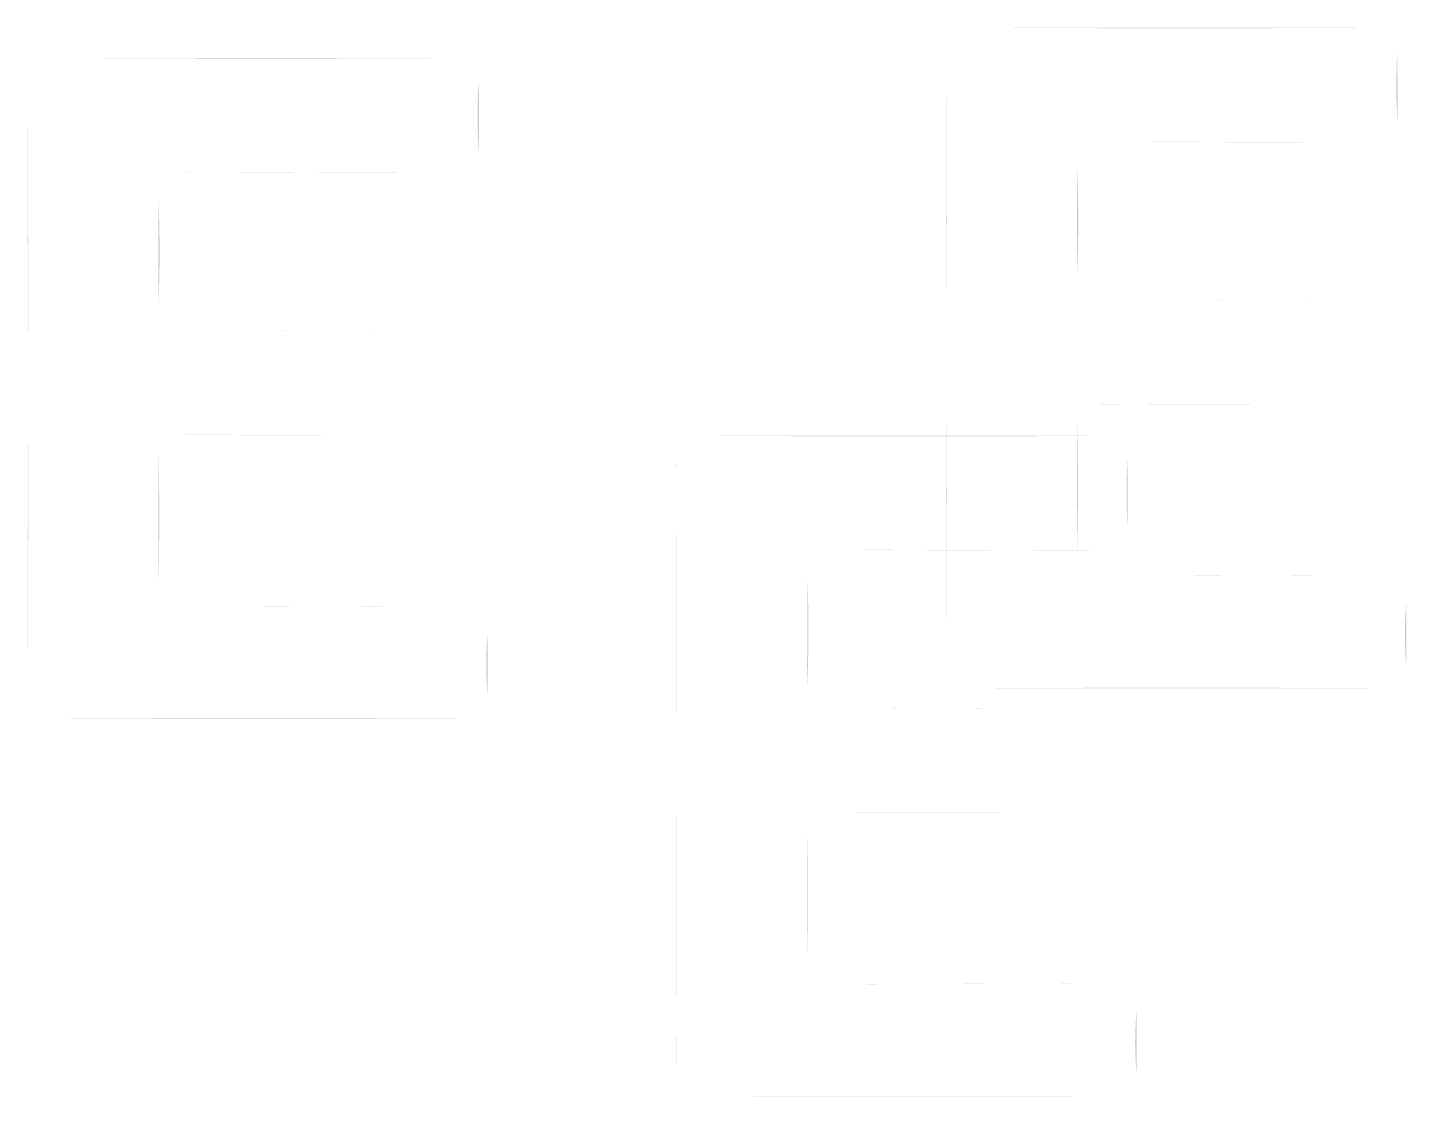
# Model space of a CAD drawing. Header units: inches. Extents: x 38 to 8673, y 1 to 7200.
# Drawn here: x 39.67 to 40.295, y 7199.865 to 7200.35 of the extents above; entities that cross this region are included whole.
import ezdxf

# ---------------------------------------------------------------- set-up
doc = ezdxf.new("R2010")
doc.units = ezdxf.units.IN
doc.header["$MEASUREMENT"] = 0
for name, color, linetype, true_color in [('PDF2_Layer 2', 7, 'Continuous', 0x221f1f), ('PDF3_Layer 2', 7, 'Continuous', 0x221f1f), ('PDF_Layer 2', 7, 'Continuous', 0x221f1f)]:
    doc.layers.add(name, color=color, linetype=linetype, true_color=true_color)

msp = doc.modelspace()

# ---------------------------------------------------------------- hatches: boundary and pattern name
at = {"layer": 'PDF2_Layer 2', "true_color": 0x47032b, "transparency": 33554559}
h = msp.add_hatch(color=238, dxfattribs=at)
h.paths.add_polyline_path([(40.08694, 7200.20034, 0.002263), (40.08675, 7200.33844)], flags=0)
h.paths.add_polyline_path([(40.09768, 7200.35012, 0.003118), (40.28142, 7200.35005)], flags=0)
h.paths.add_polyline_path([(40.2914, 7200.33999, 0.034399), (40.29143, 7200.30759)], flags=0)
h.paths.add_polyline_path([(40.15756, 7200.29844, 0.001853), (40.28124, 7200.29804)], flags=0)
h.paths.add_polyline_path([(40.14601, 7200.23727, 0.023497), (40.14606, 7200.28648)], flags=0)
h.paths.add_polyline_path([(40.262, 7200.22667, 0.000099), (40.15753, 7200.22629)], flags=0)
h.paths.add_polyline_path([(40.15506, 7200.17933, 0.004075), (40.23431, 7200.17922)], flags=0)
h.paths.add_polyline_path([(40.14606, 7200.11199, 0.013633), (40.14608, 7200.17083)], flags=0)
h.paths.add_polyline_path([(40.15664, 7200.10131, 0.000661), (40.28272, 7200.10174)], flags=0)
h.paths.add_polyline_path([(40.29546, 7200.08955, 0.046695), (40.29543, 7200.06077)], flags=0)
h.paths.add_polyline_path([(40.28461, 7200.05047, 0.00278), (40.09729, 7200.05044)], flags=0)
h.paths.add_polyline_path([(40.08674, 7200.06105, 0.002318), (40.08694, 7200.20034)], flags=0)
at = {"layer": 'PDF3_Layer 2', "true_color": 0x47032b, "transparency": 33554559}
h = msp.add_hatch(color=238, dxfattribs=at)
h.paths.add_polyline_path([(39.96458, 7200.01523, 0.002187), (39.96439, 7200.15333)], flags=0)
h.paths.add_polyline_path([(39.97533, 7200.16501, 0.003062), (40.15906, 7200.16495)], flags=0)
h.paths.add_polyline_path([(40.16904, 7200.15488, 0.034413), (40.16907, 7200.12249)], flags=0)
h.paths.add_polyline_path([(40.03519, 7200.11334, 0.001769), (40.15887, 7200.11292)], flags=0)
h.paths.add_polyline_path([(40.02365, 7200.05216, 0.023491), (40.02369, 7200.10138)], flags=0)
h.paths.add_polyline_path([(40.13964, 7200.04158, 0.000199), (40.03518, 7200.04117)], flags=0)
h.paths.add_polyline_path([(40.03269, 7199.99422, 0.004074), (40.11196, 7199.99412)], flags=0)
h.paths.add_polyline_path([(40.02369, 7199.92688, 0.013633), (40.02372, 7199.98572)], flags=0)
h.paths.add_polyline_path([(40.03428, 7199.9162, 0.000496), (40.16036, 7199.91663)], flags=0)
h.paths.add_polyline_path([(40.1731, 7199.90445, 0.045949), (40.17307, 7199.87566)], flags=0)
h.paths.add_polyline_path([(40.16226, 7199.86537, 0.002669), (39.97493, 7199.86534)], flags=0)
h.paths.add_polyline_path([(39.96437, 7199.87594, 0.002318), (39.96458, 7200.01523)], flags=0)
at = {"layer": 'PDF_Layer 2', "true_color": 0x47032b, "transparency": 33554559}
h = msp.add_hatch(color=238, dxfattribs=at)
h.paths.add_polyline_path([(39.67028, 7200.18645, 0.002263), (39.67008, 7200.32455)], flags=0)
h.paths.add_polyline_path([(39.68101, 7200.33623, 0.003118), (39.86475, 7200.33616)], flags=0)
h.paths.add_polyline_path([(39.87474, 7200.3261, 0.034399), (39.87476, 7200.2937)], flags=0)
h.paths.add_polyline_path([(39.74089, 7200.28455, 0.001853), (39.86457, 7200.28415)], flags=0)
h.paths.add_polyline_path([(39.72935, 7200.22338, 0.023497), (39.72939, 7200.27259)], flags=0)
h.paths.add_polyline_path([(39.84533, 7200.21279, 0.000099), (39.74086, 7200.2124)], flags=0)
h.paths.add_polyline_path([(39.73839, 7200.16544, 0.004075), (39.81764, 7200.16533)], flags=0)
h.paths.add_polyline_path([(39.72939, 7200.0981, 0.013633), (39.72942, 7200.15694)], flags=0)
h.paths.add_polyline_path([(39.73997, 7200.08742, 0.000661), (39.86606, 7200.08785)], flags=0)
h.paths.add_polyline_path([(39.87879, 7200.07566, 0.046695), (39.87876, 7200.04688)], flags=0)
h.paths.add_polyline_path([(39.86794, 7200.03658, 0.00278), (39.68062, 7200.03655)], flags=0)
h.paths.add_polyline_path([(39.67007, 7200.04716, 0.002318), (39.67028, 7200.18645)], flags=0)

doc.saveas('drawing.dxf')
